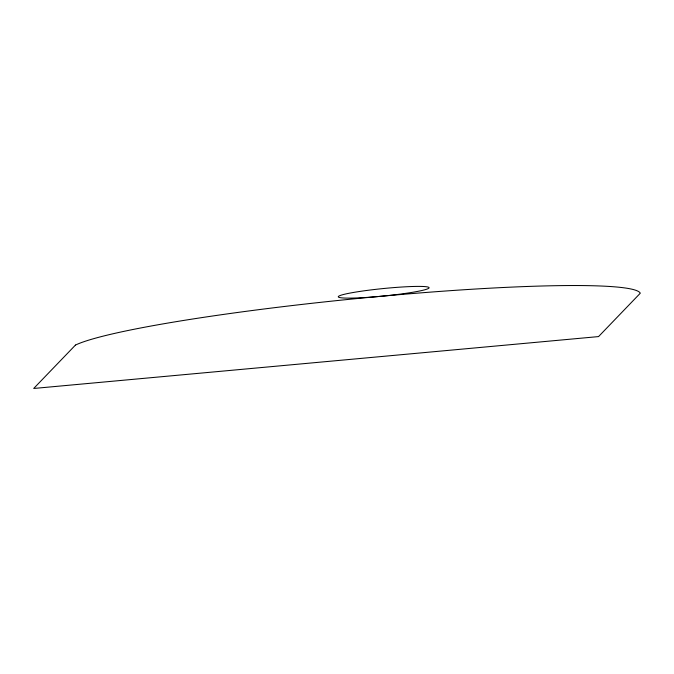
<?xml version="1.0" encoding="UTF-8"?>
<svg xmlns="http://www.w3.org/2000/svg" width="674" height="674" viewBox="0 0 674 674"><rect width="100%" height="100%" fill="white"/><g stroke="black" fill="none" stroke-linecap="round" stroke-linejoin="round"><path stroke-width="1.01" d="M75.446 345.096L33.7 388.468L598.554 336.587L640.3 293.215A287.25 23.539 -5.7 0 0 379.748 296.392A287.25 23.539 -5.7 0 0 75.362 345.105M360.396 297.79A45.588 3.732 -5.7 0 0 429.077 287.823A45.588 3.732 -5.7 0 0 361.685 291.16A45.588 3.732 -5.7 0 0 360.396 297.79"/></g></svg>
